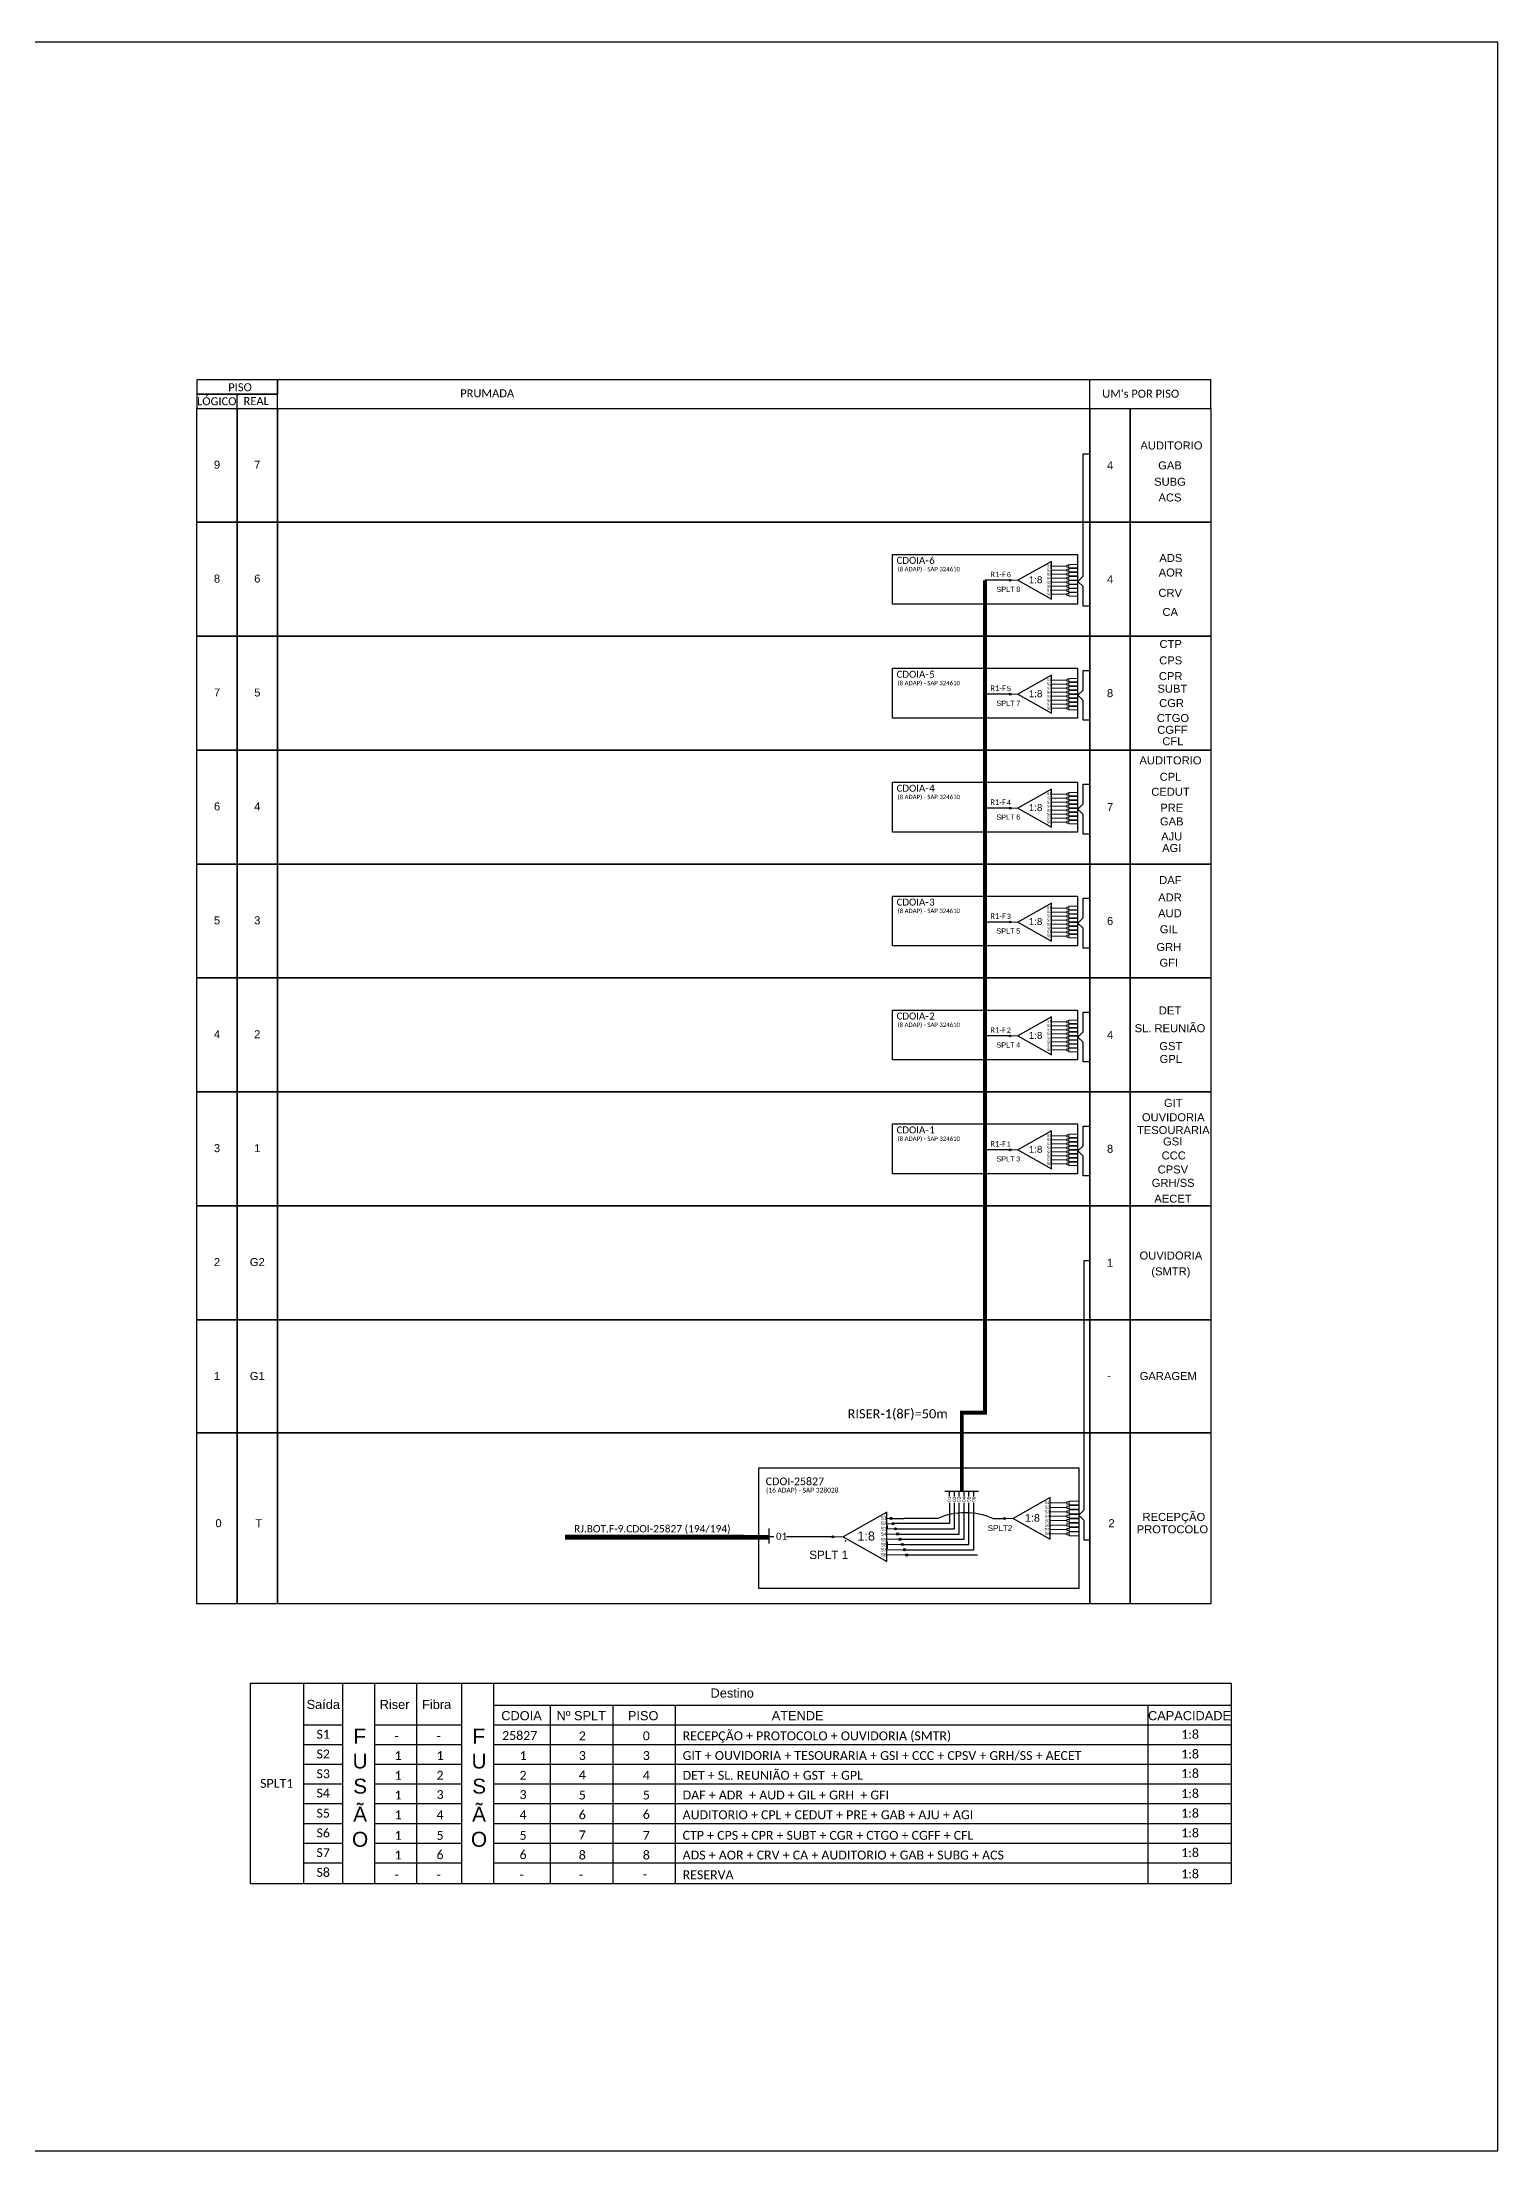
# Model space of a CAD drawing. Extents: x 848 to 2600, y 705 to 1299.
# Drawn here: x 2190 to 2600, y 705 to 1299 of the extents above; entities that cross this region are included whole.
import ezdxf
from ezdxf.enums import TextEntityAlignment as Align

# ---------------------------------------------------------------- set-up
doc = ezdxf.new("R2010")
doc.units = 0
doc.styles.add('ARIAL', font='arial.ttf')
doc.styles.get("Standard").update_dxf_attribs({"font": 'arial.ttf'})
doc.styles.add('WMF-Calibri0', font='calibri.ttf')
doc.linetypes.add('RESERVA', pattern='A,0.5,-0.15,["RESERVA",Standard,S=0.18,R=0,X=0,Y=-0.1],-1.3', length=1.95)

# ---------------------------------------------------------------- blocks, each defined once
blk = doc.blocks.new('SPLT_1-8_SC-APC')
at = {"color": 1}
blk.add_lwpolyline([(-7.37, -2.1), (-17.04, -7.55), (-7.37, -13), (-7.37, -2.1)], dxfattribs=at)
at = {"color": 3, "lineweight": 0}
for points in [[(-2.99, -3.51), (-7.37, -3.51)], [(-7.37, -4.66), (-2.99, -4.66)], [(-2.41, -3.02), (-2.41, -4)], [(-2.41, -3.02), (0, -3.02)], [(-2.41, -4), (0, -4)], [(-2.41, -4.17), (-2.41, -5.16)], [(-2.41, -4.17), (0, -4.17)], [(-2.41, -5.16), (0, -5.16)], [(-2.41, -5.32), (-2.41, -6.31)], [(-2.41, -5.32), (0, -5.32)], [(-7.37, -5.82), (-2.99, -5.82)], [(-7.37, -6.97), (-2.99, -6.97)], [(-7.37, -8.12), (-2.99, -8.12)], [(-7.37, -9.28), (-2.99, -9.28)], [(-7.37, -10.43), (-2.99, -10.43)], [(-2.41, -6.31), (0, -6.31)], [(-2.41, -6.48), (-2.41, -7.46)], [(-2.41, -6.48), (0, -6.48)], [(-2.41, -7.46), (0, -7.46)], [(-2.41, -7.63), (-2.41, -8.62)], [(-2.41, -7.63), (0, -7.63)], [(-2.41, -8.62), (0, -8.62)], [(-2.41, -8.78), (-2.41, -9.77)], [(-2.41, -8.78), (0, -8.78)], [(-2.41, -9.77), (0, -9.77)], [(-2.41, -9.94), (-2.41, -10.92)], [(-2.41, -9.94), (0, -9.94)], [(-2.41, -10.92), (0, -10.92)], [(-7.37, -11.58), (-2.99, -11.58)], [(-2.41, -11.09), (-2.41, -12.08)], [(-2.41, -11.09), (0, -11.09)], [(-2.41, -12.08), (0, -12.08)]]:
    blk.add_lwpolyline(points, dxfattribs=at)
for points in [[(-2.99, -3.22), (-2.41, -3.22), (-2.41, -3.8), (-2.99, -3.8)], [(-2.99, -4.38), (-2.41, -4.38), (-2.41, -4.95), (-2.99, -4.95)], [(-2.99, -5.53), (-2.41, -5.53), (-2.41, -6.1), (-2.99, -6.1)], [(-2.99, -6.68), (-2.41, -6.68), (-2.41, -7.26), (-2.99, -7.26)], [(-2.99, -7.84), (-2.41, -7.84), (-2.41, -8.41), (-2.99, -8.41)], [(-2.99, -8.99), (-2.41, -8.99), (-2.41, -9.56), (-2.99, -9.56)], [(-2.99, -10.14), (-2.41, -10.14), (-2.41, -10.72), (-2.99, -10.72)], [(-2.99, -11.3), (-2.41, -11.3), (-2.41, -11.87), (-2.99, -11.87)]]:
    blk.add_lwpolyline(points, close=True, dxfattribs=at)
at = {"color": 1, "lineweight": 0}
blk.add_lwpolyline([(-17.04, -7.55), (-19.26, -7.55)], dxfattribs=at)
at = {"color": 1, "style": 'ARIAL'}
for s, height, p in [('S1', 0.75, (-8.74, -3.78)), ('S2', 0.75, (-8.74, -4.97)), ('S3', 0.75, (-8.74, -6.18)), ('1:8', 2, (-13.91, -8.4)), ('S4', 0.75, (-8.74, -7.36)), ('S5', 0.75, (-8.74, -8.57)), ('S6', 0.75, (-8.74, -9.69)), ('S7', 0.75, (-8.74, -10.78)), ('S8', 0.75, (-8.74, -11.9))]:
    blk.add_text(s, height=height, dxfattribs=at).set_placement(p)
blk = doc.blocks.new('SPLT_1-8_DIV_DIR')
h = blk.add_hatch(color=3)
h.dxf.hatch_style = 1
edge = h.paths.add_edge_path()
edge.add_arc((12.77, 4.04), 0.242, 0, 360)
h = blk.add_hatch(color=3)
h.dxf.hatch_style = 1
edge = h.paths.add_edge_path()
edge.add_arc((13.27, 2.88), 0.242, 0, 360)
h = blk.add_hatch(color=3)
h.dxf.hatch_style = 1
edge = h.paths.add_edge_path()
edge.add_arc((13.77, 1.73), 0.242, 0, 360)
h = blk.add_hatch(color=3)
h.dxf.hatch_style = 1
edge = h.paths.add_edge_path()
edge.add_arc((14.27, 0.58), 0.242, 0, 360)
h = blk.add_hatch(color=3)
h.dxf.hatch_style = 1
edge = h.paths.add_edge_path()
edge.add_arc((14.77, -0.58), 0.242, 0, 360)
h = blk.add_hatch(color=3)
h.dxf.hatch_style = 1
edge = h.paths.add_edge_path()
edge.add_arc((15.27, -1.73), 0.242, 0, 360)
h = blk.add_hatch(color=3)
h.dxf.hatch_style = 1
edge = h.paths.add_edge_path()
edge.add_arc((15.77, -2.88), 0.242, 0, 360)
h = blk.add_hatch(color=3)
h.dxf.hatch_style = 1
edge = h.paths.add_edge_path()
edge.add_arc((16.27, -4.04), 0.242, 0, 360)
at = {"color": 1}
blk.add_lwpolyline([(11.89, 5.45), (2.22, 0), (11.89, -5.45), (11.89, 5.45)], dxfattribs=at)
at = {"color": 1, "lineweight": 0}
blk.add_lwpolyline([(2.22, 0), (0, 0)], dxfattribs=at)
at = {"color": 7, "lineweight": 0}
for points in [[(12.77, 4.04), (11.89, 4.04)], [(11.89, 2.88), (13.27, 2.88)], [(11.89, 1.73), (13.77, 1.73)], [(11.89, 0.58), (14.27, 0.58)], [(11.89, -0.58), (14.77, -0.58)], [(11.89, -1.73), (15.27, -1.73)], [(11.89, -2.88), (15.77, -2.88)], [(11.89, -4.04), (16.27, -4.04)]]:
    blk.add_lwpolyline(points, dxfattribs=at)
at = {"color": 3}
for centre in [(12.77, 4.04), (13.27, 2.88), (13.77, 1.73), (14.27, 0.58), (14.77, -0.58), (15.27, -1.73), (15.77, -2.88), (16.27, -4.04)]:
    blk.add_circle(centre, 0.242, dxfattribs=at)
at = {"color": 1, "style": 'ARIAL'}
for s, height, p in [('1:8', 2, (5.35, -0.85)), ('S1', 0.75, (10.52, 3.77)), ('S2', 0.75, (10.52, 2.58)), ('S3', 0.75, (10.52, 1.37)), ('S4', 0.75, (10.52, 0.19)), ('S5', 0.75, (10.52, -1.02)), ('S6', 0.75, (10.52, -2.14)), ('S7', 0.75, (10.52, -3.24)), ('S8', 0.75, (10.52, -4.36))]:
    blk.add_text(s, height=height, dxfattribs=at).set_placement(p)

msp = doc.modelspace()

# ---------------------------------------------------------------- hatches: boundary and pattern name
h = msp.add_hatch(color=3)
h.dxf.hatch_style = 1
edge = h.paths.add_edge_path()
edge.add_arc((2462.42, 1147.44), 0.251, 0, 360)
h = msp.add_hatch(color=3)
h.dxf.hatch_style = 1
edge = h.paths.add_edge_path()
edge.add_arc((2462.42, 1115.35), 0.251, 0, 360)
h = msp.add_hatch(color=3)
h.dxf.hatch_style = 1
edge = h.paths.add_edge_path()
edge.add_arc((2462.42, 1083.26), 0.251, 0, 360)
h = msp.add_hatch(color=3)
h.dxf.hatch_style = 1
edge = h.paths.add_edge_path()
edge.add_arc((2462.42, 1051.17), 0.251, 0, 360)
h = msp.add_hatch(color=3)
h.dxf.hatch_style = 1
edge = h.paths.add_edge_path()
edge.add_arc((2462.42, 1019.08), 0.251, 0, 360)
h = msp.add_hatch(color=3)
h.dxf.hatch_style = 1
edge = h.paths.add_edge_path()
edge.add_arc((2462.42, 986.99), 0.251, 0, 360)
h = msp.add_hatch(color=3)
h.dxf.hatch_style = 1
edge = h.paths.add_edge_path()
edge.add_arc((2460.82, 883.17), 0.276, 0, 360)
h = msp.add_hatch(color=3)
h.dxf.hatch_style = 1
edge = h.paths.add_edge_path()
edge.add_arc((2412.47, 878.02), 0.276, 0, 360)

# ---------------------------------------------------------------- linework, layer by layer
at = {"color": 3}
msp.add_line((2428.81, 883.17), (2432.47, 883.17), dxfattribs=at)
at = {"color": 7}
for p, q in [((2248.31, 836.78), (2524.69, 836.78)), ((2248.31, 780.2), (2248.31, 836.78)), ((2263.24, 836.78), (2263.24, 780.2)), ((2274.27, 836.78), (2274.27, 780.2)), ((2283.34, 780.2), (2283.34, 836.78)), ((2295.17, 836.78), (2295.17, 780.2)), ((2307.79, 836.78), (2307.79, 780.2)), ((2316.86, 836.78), (2316.86, 780.2)), ((2524.69, 836.78), (2524.69, 780.2)), ((2316.86, 830.61), (2524.69, 830.61)), ((2332.83, 830.61), (2332.83, 780.2)), ((2350.43, 830.61), (2350.43, 780.2)), ((2368, 830.61), (2368, 780.2)), ((2501.18, 830.61), (2501.18, 780.2)), ((2263.24, 825.05), (2274.27, 825.05)), ((2283.34, 825.05), (2307.79, 825.05)), ((2316.86, 825.05), (2524.69, 825.05)), ((2263.24, 819.49), (2274.27, 819.49)), ((2263.24, 813.94), (2274.27, 813.94)), ((2283.34, 819.49), (2307.79, 819.49)), ((2283.34, 813.94), (2307.79, 813.94)), ((2316.86, 819.49), (2524.69, 819.49)), ((2316.86, 813.94), (2524.69, 813.94)), ((2263.24, 808.38), (2274.27, 808.38)), ((2283.34, 808.38), (2307.79, 808.38)), ((2316.86, 808.38), (2524.69, 808.38)), ((2263.24, 802.83), (2274.27, 802.83)), ((2283.34, 802.83), (2307.79, 802.83)), ((2316.86, 802.83), (2524.69, 802.83)), ((2263.24, 797.27), (2274.27, 797.27)), ((2283.34, 797.27), (2307.79, 797.27)), ((2316.86, 797.27), (2524.69, 797.27)), ((2263.24, 791.72), (2274.27, 791.72)), ((2283.34, 791.72), (2307.79, 791.72)), ((2316.86, 791.72), (2524.69, 791.72)), ((2263.24, 786.16), (2274.27, 786.16)), ((2283.34, 786.16), (2307.79, 786.16)), ((2316.86, 786.16), (2524.69, 786.16)), ((2524.69, 780.2), (2248.31, 780.2))]:
    msp.add_line(p, q, dxfattribs=at)
for points in [[(1761.25, 705.02), (2599.81, 705.02), (2599.81, 1299.02), (1761.25, 1299.02), (1761.25, 705.02)], [(2244.59, 1195.87), (2244.59, 1199.9)], [(2255.93, 1195.87), (2518.93, 1195.87), (2518.93, 1203.93), (2255.93, 1203.93), (2255.93, 1203.93), (2255.93, 1199.9)], [(2484.87, 1195.87), (2484.87, 1203.93)], [(2427.74, 881.14), (2427.74, 880.27)]]:
    msp.add_lwpolyline(points)
for points in [[(2233.25, 1199.9), (2255.93, 1199.9), (2255.93, 1203.93), (2233.25, 1203.93)], [(2233.25, 1195.87), (2255.93, 1195.87), (2255.93, 1199.9), (2233.25, 1199.9)]]:
    msp.add_lwpolyline(points, close=True)
for points in [[(2233.25, 1195.87), (2244.59, 1195.87), (2244.59, 1163.78), (2233.25, 1163.78)], [(2244.59, 1195.87), (2255.93, 1195.87), (2255.93, 1163.78), (2244.59, 1163.78)], [(2255.93, 1195.87), (2484.87, 1195.87), (2484.87, 1163.78), (2255.93, 1163.78)], [(2484.87, 1195.87), (2496.22, 1195.87), (2496.22, 1163.78), (2484.87, 1163.78)], [(2496.22, 1195.87), (2518.9, 1195.87), (2518.9, 1163.78), (2496.22, 1163.78)], [(2233.25, 1163.78), (2244.59, 1163.78), (2244.59, 1131.69), (2233.25, 1131.69)], [(2244.59, 1163.78), (2255.93, 1163.78), (2255.93, 1131.69), (2244.59, 1131.69)], [(2255.93, 1163.78), (2484.87, 1163.78), (2484.87, 1131.69), (2255.93, 1131.69)], [(2484.87, 1163.78), (2496.22, 1163.78), (2496.22, 1131.69), (2484.87, 1131.69)], [(2496.22, 1163.78), (2518.9, 1163.78), (2518.9, 1131.69), (2496.22, 1131.69)], [(2233.25, 1131.69), (2244.59, 1131.69), (2244.59, 1099.6), (2233.25, 1099.6)], [(2244.59, 1131.69), (2255.93, 1131.69), (2255.93, 1099.6), (2244.59, 1099.6)], [(2255.93, 1131.69), (2484.87, 1131.69), (2484.87, 1099.6), (2255.93, 1099.6)], [(2484.87, 1131.69), (2496.22, 1131.69), (2496.22, 1099.6), (2484.87, 1099.6)], [(2496.22, 1131.69), (2518.9, 1131.69), (2518.9, 1099.6), (2496.22, 1099.6)], [(2233.25, 1099.6), (2244.59, 1099.6), (2244.59, 1067.51), (2233.25, 1067.51)], [(2244.59, 1099.6), (2255.93, 1099.6), (2255.93, 1067.51), (2244.59, 1067.51)], [(2255.93, 1099.6), (2484.87, 1099.6), (2484.87, 1067.51), (2255.93, 1067.51)], [(2484.87, 1099.6), (2496.22, 1099.6), (2496.22, 1067.51), (2484.87, 1067.51)], [(2496.22, 1099.6), (2518.9, 1099.6), (2518.9, 1067.51), (2496.22, 1067.51)], [(2233.25, 1067.51), (2244.59, 1067.51), (2244.59, 1035.42), (2233.25, 1035.42)], [(2244.59, 1067.51), (2255.93, 1067.51), (2255.93, 1035.42), (2244.59, 1035.42)], [(2255.93, 1067.51), (2484.87, 1067.51), (2484.87, 1035.42), (2255.93, 1035.42)], [(2484.87, 1067.51), (2496.22, 1067.51), (2496.22, 1035.42), (2484.87, 1035.42)], [(2496.22, 1067.51), (2518.9, 1067.51), (2518.9, 1035.42), (2496.22, 1035.42)], [(2233.25, 1035.42), (2244.59, 1035.42), (2244.59, 1003.33), (2233.25, 1003.33)], [(2244.59, 1035.42), (2255.93, 1035.42), (2255.93, 1003.33), (2244.59, 1003.33)], [(2255.93, 1035.42), (2484.87, 1035.42), (2484.87, 1003.33), (2255.93, 1003.33)], [(2484.87, 1035.42), (2496.22, 1035.42), (2496.22, 1003.33), (2484.87, 1003.33)], [(2496.22, 1035.42), (2518.9, 1035.42), (2518.9, 1003.33), (2496.22, 1003.33)], [(2233.25, 1003.33), (2244.59, 1003.33), (2244.59, 971.24), (2233.25, 971.24)], [(2244.59, 1003.33), (2255.93, 1003.33), (2255.93, 971.24), (2244.59, 971.24)], [(2255.93, 1003.33), (2484.87, 1003.33), (2484.87, 971.24), (2255.93, 971.24)], [(2484.87, 1003.33), (2496.22, 1003.33), (2496.22, 971.24), (2484.87, 971.24)], [(2496.22, 1003.33), (2518.9, 1003.33), (2518.9, 971.24), (2496.22, 971.24)], [(2233.25, 971.24), (2244.59, 971.24), (2244.59, 939.15), (2233.25, 939.15)], [(2244.59, 971.24), (2255.93, 971.24), (2255.93, 939.15), (2244.59, 939.15)], [(2255.93, 971.24), (2484.87, 971.24), (2484.87, 939.15), (2255.93, 939.15)], [(2484.87, 971.24), (2496.22, 971.24), (2496.22, 939.15), (2484.87, 939.15)], [(2496.22, 971.24), (2518.9, 971.24), (2518.9, 939.15), (2496.22, 939.15)], [(2233.25, 939.15), (2244.59, 939.15), (2244.59, 907.25), (2233.25, 907.25)], [(2244.59, 939.15), (2255.93, 939.15), (2255.93, 907.25), (2244.59, 907.25)], [(2255.93, 939.15), (2484.87, 939.15), (2484.87, 907.25), (2255.93, 907.25)], [(2484.87, 939.15), (2496.22, 939.15), (2496.22, 907.25), (2484.87, 907.25)], [(2496.22, 939.15), (2518.9, 939.15), (2518.9, 907.25), (2496.22, 907.25)], [(2233.25, 907.25), (2244.59, 907.25), (2244.59, 859.12), (2233.25, 859.12)], [(2244.59, 907.25), (2255.93, 907.25), (2255.93, 859.12), (2244.59, 859.12)], [(2255.93, 907.25), (2484.87, 907.25), (2484.87, 859.12), (2255.93, 859.12)], [(2484.87, 907.25), (2496.22, 907.25), (2496.22, 859.12), (2484.87, 859.12)], [(2496.22, 907.25), (2518.9, 907.25), (2518.9, 859.12), (2496.22, 859.12)]]:
    msp.add_lwpolyline(points, close=True, dxfattribs=at)
at = {"color": 3}
for points in [[(2484.87, 1140.11), (2482.97, 1140.11), (2482.97, 1145.66), (2481.44, 1147.14), (2482.97, 1148.62), (2482.97, 1183.02), (2484.87, 1183.02)], [(2484.87, 1108.02), (2482.97, 1108.02), (2482.97, 1113.57), (2481.44, 1115.05), (2482.97, 1116.53), (2482.97, 1122.06), (2484.87, 1122.06)], [(2484.87, 1075.94), (2482.97, 1075.94), (2482.97, 1081.48), (2481.44, 1082.96), (2482.97, 1084.44), (2482.97, 1089.97), (2484.87, 1089.97)], [(2484.87, 1043.85), (2482.97, 1043.85), (2482.97, 1049.4), (2481.44, 1050.87), (2482.97, 1052.35), (2482.97, 1057.88), (2484.87, 1057.88)], [(2484.87, 1011.76), (2482.97, 1011.76), (2482.97, 1017.31), (2481.44, 1018.78), (2482.97, 1020.26), (2482.97, 1025.79), (2484.87, 1025.79)], [(2484.87, 979.67), (2482.97, 979.67), (2482.97, 985.22), (2481.44, 986.7), (2482.97, 988.17), (2482.97, 993.7), (2484.87, 993.7)], [(2484.88, 877.04), (2483.26, 877.04), (2483.26, 882.59), (2481.72, 884.07), (2483.26, 885.55), (2483.26, 955.8), (2484.87, 955.8)], [(2442.01, 883.17), (2432.47, 883.17)], [(2457.48, 883.17), (2460.82, 883.17)], [(2395.82, 878.02), (2394.5, 878.02)], [(2412.47, 878.02), (2399.41, 878.02)]]:
    msp.add_lwpolyline(points, dxfattribs=at)
at = {"color": 1}
for points in [[(2429.26, 1154.74), (2481.33, 1154.74), (2481.33, 1140.7), (2429.26, 1140.7)], [(2429.26, 1122.65), (2481.33, 1122.65), (2481.33, 1108.61), (2429.26, 1108.61)], [(2429.26, 1090.56), (2481.33, 1090.56), (2481.33, 1076.53), (2429.26, 1076.53)], [(2429.26, 1058.47), (2481.33, 1058.47), (2481.33, 1044.44), (2429.26, 1044.44)], [(2429.26, 1026.38), (2481.33, 1026.38), (2481.33, 1012.35), (2429.26, 1012.35)], [(2429.26, 994.29), (2481.33, 994.29), (2481.33, 980.26), (2429.26, 980.26)], [(2481.72, 863.42), (2391.54, 863.42), (2391.54, 897.45), (2481.72, 897.45)]]:
    msp.add_lwpolyline(points, close=True, dxfattribs=at)
at = {"color": 5, "const_width": 1.08}
msp.add_lwpolyline([(2448.76, 890.86), (2448.76, 912.98), (2455.31, 912.98), (2455.31, 1147.44)], dxfattribs=at)
at = {"color": 5}
for points in [[(2462.42, 1147.44), (2455.31, 1147.44)], [(2462.42, 1115.35), (2455.31, 1115.35)], [(2462.42, 1083.26), (2455.31, 1083.26)], [(2462.42, 1051.17), (2455.31, 1051.17)], [(2462.42, 1019.08), (2455.31, 1019.08)], [(2462.42, 986.99), (2455.31, 986.99)], [(2445.32, 887.57), (2445.32, 881.7), (2429.44, 881.7)], [(2430.08, 880.23), (2446.72, 880.23), (2446.72, 887.57)], [(2430.72, 878.76), (2448.05, 878.76), (2448.05, 887.57)], [(2431.35, 877.29), (2449.47, 877.29), (2449.47, 887.57)], [(2431.99, 875.82), (2450.78, 875.82), (2450.78, 887.57)], [(2432.63, 874.35), (2452.18, 874.35), (2452.18, 887.57)], [(2443.98, 890.86), (2453.51, 890.86)], [(2445.32, 889.38), (2445.32, 890.86)], [(2446.72, 889.38), (2446.72, 890.86)], [(2448.05, 889.38), (2448.05, 890.86)], [(2449.47, 889.38), (2449.47, 890.86)], [(2450.78, 889.38), (2450.78, 890.86)], [(2452.18, 889.38), (2452.18, 890.86)], [(2428.5, 883.21), (2428.5, 883.21)]]:
    msp.add_lwpolyline(points, dxfattribs=at)
at = {"color": 1}
for points in [[(2394.5, 876.06), (2394.5, 880.34)], [(2427.74, 876.59), (2427.74, 874.56)]]:
    msp.add_lwpolyline(points, dxfattribs=at)
at = {"color": 1, "const_width": 1.33}
msp.add_lwpolyline([(2336.95, 877.89), (2394.5, 877.88)], dxfattribs=at)
at = {"color": 8, "linetype": 'RESERVA', "ltscale": 4}
msp.add_lwpolyline([(2433.26, 872.88), (2453.16, 872.88)], dxfattribs=at)
at = {"color": 3}
for centre, radius in [((2462.42, 1147.44), 0.251), ((2462.42, 1115.35), 0.251), ((2462.42, 1083.26), 0.251), ((2462.42, 1051.17), 0.251), ((2462.42, 1019.08), 0.251), ((2462.42, 986.99), 0.251), ((2460.82, 883.17), 0.276), ((2412.47, 878.02), 0.276)]:
    msp.add_circle(centre, radius, dxfattribs=at)
msp.add_arc((2449.75, 864.98), 19.77, 66.96806, 113.03194, dxfattribs=at)
at = {"color": 7}
for p in [(2233.25, 1163.78), (2233.25, 1131.69), (2233.25, 1099.6), (2233.25, 1067.51), (2233.25, 1035.42), (2233.25, 1003.33), (2233.25, 971.24), (2233.25, 939.15), (2233.25, 907.25)]:
    msp.add_point(p, dxfattribs=at)
msp.add_point((2416.03, 876.86))

# ---------------------------------------------------------------- block references
at = {"color": 3}
for p, xscale, yscale, zscale in [((2481.3, 1154.83), 0.9800000000000182, 0.9800000000000182, 0.9799999999999999), ((2481.3, 1122.74), 0.9800000000000182, 0.9800000000000182, 0.9799999999999999), ((2481.3, 1090.65), 0.9800000000000182, 0.9800000000000182, 0.9799999999999999), ((2481.3, 1058.56), 0.9800000000000182, 0.9800000000000182, 0.9799999999999999), ((2481.3, 1026.48), 0.9800000000000182, 0.9800000000000182, 0.9799999999999999), ((2481.3, 994.39), 0.9800000000000182, 0.9800000000000182, 0.9799999999999999), ((2481.58, 891.3), 1.077999999999975, 1.077999999999975, 1.078)]:
    msp.add_blockref('SPLT_1-8_SC-APC', p, dxfattribs=dict(at, xscale=xscale, yscale=yscale, zscale=zscale))
at = {"xscale": 1.273999999999887, "yscale": 1.274000000000001, "zscale": 1.274}
msp.add_blockref('SPLT_1-8_DIV_DIR', (2412.54, 878.02), dxfattribs=at)

# ---------------------------------------------------------------- texts
at = {"style": 'WMF-Calibri0'}
for s, height, p in [('     PISO', 2.254, (2238.11, 1200.69)), ('PRUMADA', 2.254, (2307.44, 1198.98)), ("UM's POR PISO", 2.254, (2488.33, 1198.87)), ('  LÓGICO', 2.254, (2231.7, 1196.74)), ('    REAL', 2.254, (2243.22, 1196.79)), ('01', 1.96, (2396.42, 877.16))]:
    msp.add_text(s, height=height, dxfattribs=at).set_placement(p)
at = {"style": 'ARIAL'}
for s, p in [('AUDITORIO', (2507.85, 1185.41)), ('SUBG', (2507.44, 1175.2)), ('GAB', (2507.44, 1179.81)), ('ACS', (2507.44, 1170.77)), ('ADS', (2507.66, 1153.72)), ('AOR', (2507.66, 1149.63)), ('CRV', (2507.5, 1143.9)), ('CA', (2507.5, 1138.51)), ('CTP', (2507.63, 1129.5)), ('CPS', (2507.63, 1124.88)), ('SUBT', (2508.1, 1116.92)), ('CPR', (2507.63, 1120.45)), ('CGR', (2507.88, 1112.85)), ('CTGO', (2508.27, 1108.65)), ('CGFF', (2508.13, 1105.32)), ('CFL', (2508.25, 1102.1)), ('AUDITORIO', (2507.58, 1096.71)), ('CPL', (2507.58, 1092.09)), ('CEDUT', (2507.58, 1087.86)), ('PRE', (2507.93, 1083.37)), ('GAB', (2507.93, 1079.52)), ('AJU', (2507.93, 1075.29)), ('AGI', (2507.93, 1072.02)), ('DAF', (2507.53, 1062.99)), ('ADR', (2507.43, 1058.1)), ('AUD', (2507.41, 1053.65)), ('GIL', (2507.1, 1049.13)), ('GRH', (2507.1, 1044.13)), ('GFI', (2507.1, 1039.71)), ('SL. REUNIÃO', (2507.44, 1021.26)), ('DET', (2507.44, 1026.26)), ('GST', (2507.66, 1016.22)), ('GPL', (2507.66, 1012.59)), ('GIT', (2508.36, 1000.22)), ('TESOURARIA', (2508.36, 992.57)), ('OUVIDORIA', (2508.36, 996.18)), ('CCC', (2508.49, 985.41)), ('GSI', (2508.19, 989.36)), ('CPSV', (2508.25, 981.47)), ('GRH/SS', (2508.32, 977.7)), ('AECET', (2508.28, 973.24)), ('OUVIDORIA', (2507.69, 957.22)), ('(SMTR)', (2507.69, 952.77)), ('GARAGEM', (2506.95, 923.28)), ('RECEPÇÃO', (2508.53, 883.59)), ('PROTOCOLO', (2508.12, 880.1))]:
    msp.add_text(s, height=2.254, dxfattribs=at).set_placement(p, align=Align.MIDDLE_CENTER)
at = {"color": 7, "style": 'ARIAL'}
for s, height, p in [('9', 2.25, (2238.92, 1180)), ('7', 2.25, (2250.26, 1180)), ('4', 2.25, (2490.55, 1179.82)), ('8', 2.25, (2238.92, 1147.92)), ('6', 2.25, (2250.26, 1147.92)), ('4', 2.25, (2490.55, 1147.73)), ('7', 2.25, (2238.92, 1115.83)), ('5', 2.25, (2250.26, 1115.83)), ('8', 2.25, (2490.55, 1115.64)), ('6', 2.25, (2238.92, 1083.74)), ('4', 2.25, (2250.26, 1083.74)), ('7', 2.25, (2490.55, 1083.55)), ('5', 2.25, (2238.92, 1051.65)), ('3', 2.25, (2250.26, 1051.65)), ('6', 2.25, (2490.55, 1051.47)), ('4', 2.25, (2238.92, 1019.56)), ('2', 2.25, (2250.26, 1019.56)), ('4', 2.25, (2490.55, 1019.38)), ('3', 2.25, (2238.92, 987.47)), ('1', 2.25, (2250.26, 987.47)), ('8', 2.25, (2490.55, 987.29)), ('2', 2.25, (2238.92, 955.38)), ('G2', 2.254, (2250.26, 955.38)), ('1', 2.25, (2490.55, 955.2)), ('1', 2.25, (2238.92, 923.29)), ('G1', 2.254, (2250.26, 923.29)), ('-', 2.25, (2490.3, 923.36)), ('0', 2.25, (2239.34, 881.83)), ('T', 2.25, (2250.68, 881.83)), ('2', 2.25, (2490.96, 881.83)), ('Saída', 2.576, (2268.86, 830.77)), ('Riser', 2.576, (2288.96, 830.77)), ('Fibra', 2.576, (2300.8, 830.77)), ('Destino', 2.576, (2384.08, 833.98)), ('CDOIA', 2.576, (2324.71, 827.61)), ('Nº SPLT', 2.576, (2341.55, 827.61)), ('PISO', 2.576, (2359, 827.61)), ('ATENDE', 2.576, (2402.52, 827.61)), ('CAPACIDADE', 2.576, (2512.94, 827.61))]:
    msp.add_text(s, height=height, dxfattribs=at).set_placement(p, align=Align.MIDDLE_CENTER)
at = {"color": 1, "style": 'WMF-Calibri0'}
for s, height, p in [('CDOIA-', 1.96, (2430.41, 1152.07)), ('6', 1.96, (2439.6, 1152.07)), ('CDOIA-', 1.96, (2430.41, 1119.98)), ('5', 1.96, (2439.6, 1119.98)), ('CDOIA-', 1.96, (2430.41, 1087.89)), ('4', 1.96, (2439.6, 1087.89)), ('CDOIA-', 1.96, (2430.41, 1055.8)), ('3', 1.96, (2439.6, 1055.8)), ('CDOIA-', 1.96, (2430.41, 1023.71)), ('2', 1.96, (2439.6, 1023.71)), ('CDOIA-', 1.96, (2430.41, 991.63)), ('1', 1.96, (2439.6, 991.63)), ('CDOI-25827', 2.156, (2393.52, 892.53)), ('RJ.BOT.F-9.CDOI-25827 (194/194)', 2.058, (2339.52, 879.22))]:
    msp.add_text(s, height=height, dxfattribs=at).set_placement(p)
for s, height, p in [('(8 ADAP) - SAP 324610', 1.225, (2439.47, 1149.96)), ('(8 ADAP) - SAP 324610', 1.225, (2439.47, 1117.88)), ('(8 ADAP) - SAP 324610', 1.225, (2439.47, 1085.79)), ('(8 ADAP) - SAP 324610', 1.225, (2439.47, 1053.7)), ('(8 ADAP) - SAP 324610', 1.225, (2439.47, 1021.61)), ('(8 ADAP) - SAP 324610', 1.225, (2439.47, 989.52)), ('(16 ADAP) - SAP 328028', 1.3475, (2403.82, 890.45))]:
    msp.add_text(s, height=height, dxfattribs=at).set_placement(p, align=Align.CENTER)
at = {"color": 5, "style": 'WMF-Calibri0'}
for s, height, p in [('R1-F', 1.568, (2456.79, 1148.34)), ('R1-F', 1.568, (2456.79, 1116.25)), ('R1-F', 1.568, (2456.79, 1084.16)), ('R1-F', 1.568, (2456.79, 1052.07)), ('R1-F', 1.568, (2456.79, 1019.98)), ('R1-F', 1.568, (2456.79, 987.9)), ('RISER-1(8F)=50m', 2.5928, (2416.59, 911.35))]:
    msp.add_text(s, height=height, dxfattribs=at).set_placement(p)
at = {"color": 5, "style": 'ARIAL'}
for s, p in [('6', (2462.05, 1148.31)), ('5', (2462.05, 1116.22)), ('4', (2462.05, 1084.13)), ('3', (2462.05, 1052.04)), ('2', (2462.05, 1019.95)), ('1', (2462.05, 987.86))]:
    msp.add_text(s, height=1.47, dxfattribs=at).set_placement(p, align=Align.CENTER)
at = {"color": 7, "style": 'ARIAL'}
for s, p in [('SPLT', (2461.08, 1144.16)), ('8', (2464.68, 1144.16)), ('SPLT', (2461.08, 1112.07)), ('7', (2464.68, 1112.07)), ('SPLT', (2461.08, 1079.98)), ('6', (2464.68, 1079.98)), ('SPLT', (2461.08, 1047.9)), ('5', (2464.68, 1047.9)), ('SPLT', (2461.08, 1015.81)), ('4', (2464.68, 1015.81)), ('SPLT', (2461.08, 983.72)), ('3', (2464.68, 983.72))]:
    msp.add_text(s, height=1.47, dxfattribs=at).set_placement(p, align=Align.CENTER)
at = {"style": 'ARIAL'}
for s, p in [('01', (2445.28, 888.55)), ('02', (2446.68, 888.55)), ('03', (2448.01, 888.55)), ('04', (2449.43, 888.55)), ('05', (2450.74, 888.55)), ('06', (2452.14, 888.55))]:
    msp.add_text(s, height=0.972, rotation=90, dxfattribs=at).set_placement(p, align=Align.MIDDLE_CENTER)
msp.add_text('SPLT2', height=1.617, dxfattribs=at).set_placement((2459.53, 879.64), align=Align.CENTER)
at = {"color": 7}
for s, height, style, p in [('SPLT 1', 2.352, 'ARIAL', (2405.79, 871.74)), ('-', 2.51, 'WMF-Calibri0', (2288.93, 820.67)), ('-', 2.51, 'WMF-Calibri0', (2300.77, 820.67)), ('25827', 2.51, 'WMF-Calibri0', (2319.25, 820.76)), ('2', 2.51, 'WMF-Calibri0', (2340.85, 820.67)), ('0', 2.51, 'WMF-Calibri0', (2358.89, 820.67)), ('RECEPÇÃO + PROTOCOLO + OUVIDORIA (SMTR)', 2.5098, 'WMF-Calibri0', (2370.11, 820.67)), ('1', 2.51, 'WMF-Calibri0', (2288.93, 815.11)), ('1', 2.51, 'WMF-Calibri0', (2300.77, 815.11)), ('1', 2.51, 'WMF-Calibri0', (2324.16, 815.11)), ('3', 2.51, 'WMF-Calibri0', (2340.85, 815.11)), ('3', 2.51, 'WMF-Calibri0', (2358.89, 815.11)), ('GIT + OUVIDORIA + TESOURARIA + GSI + CCC + CPSV + GRH/SS + AECET', 2.5098, 'WMF-Calibri0', (2370.11, 815.11)), ('1', 2.51, 'WMF-Calibri0', (2288.93, 809.55)), ('2', 2.51, 'WMF-Calibri0', (2300.77, 809.55)), ('2', 2.51, 'WMF-Calibri0', (2324.16, 809.55)), ('4', 2.51, 'WMF-Calibri0', (2340.85, 809.66)), ('4', 2.51, 'WMF-Calibri0', (2358.89, 809.55)), ('DET + SL. REUNIÃO + GST  + GPL ', 2.5098, 'WMF-Calibri0', (2370.11, 809.55)), ('1', 2.51, 'WMF-Calibri0', (2288.93, 804)), ('3', 2.51, 'WMF-Calibri0', (2300.77, 804.11)), ('3', 2.51, 'WMF-Calibri0', (2324.16, 804.11)), ('5', 2.51, 'WMF-Calibri0', (2340.85, 804)), ('5', 2.51, 'WMF-Calibri0', (2358.89, 804)), ('DAF + ADR  + AUD + GIL + GRH  + GFI', 2.5098, 'WMF-Calibri0', (2370.11, 804)), ('1', 2.51, 'WMF-Calibri0', (2288.93, 798.44)), ('4', 2.51, 'WMF-Calibri0', (2300.77, 798.44)), ('4', 2.51, 'WMF-Calibri0', (2324.16, 798.44)), ('6', 2.51, 'WMF-Calibri0', (2340.85, 798.44)), ('6', 2.51, 'WMF-Calibri0', (2358.89, 798.55)), ('AUDITORIO + CPL + CEDUT + PRE + GAB + AJU + AGI', 2.5098, 'WMF-Calibri0', (2370.11, 798.44)), ('1', 2.51, 'WMF-Calibri0', (2288.93, 792.64)), ('5', 2.51, 'WMF-Calibri0', (2300.77, 792.64)), ('5', 2.51, 'WMF-Calibri0', (2324.16, 792.64)), ('7', 2.51, 'WMF-Calibri0', (2340.85, 792.75)), ('7', 2.51, 'WMF-Calibri0', (2358.89, 792.64)), ('CTP + CPS + CPR + SUBT + CGR + CTGO + CGFF + CFL', 2.5098, 'WMF-Calibri0', (2370.11, 792.64)), ('1', 2.51, 'WMF-Calibri0', (2288.93, 787.09)), ('6', 2.51, 'WMF-Calibri0', (2300.77, 787.2)), ('6', 2.51, 'WMF-Calibri0', (2324.16, 787.2)), ('8', 2.51, 'WMF-Calibri0', (2340.85, 787.09)), ('8', 2.51, 'WMF-Calibri0', (2358.89, 787.09)), ('ADS + AOR + CRV + CA + AUDITORIO + GAB + SUBG + ACS', 2.5098, 'WMF-Calibri0', (2370.11, 787.09)), ('-', 2.51, 'WMF-Calibri0', (2288.93, 781.53)), ('-', 2.51, 'WMF-Calibri0', (2300.77, 781.53)), ('-', 2.51, 'WMF-Calibri0', (2324.16, 781.53)), ('-', 2.51, 'WMF-Calibri0', (2340.85, 781.53)), ('-', 2.51, 'WMF-Calibri0', (2358.89, 781.64)), ('RESERVA', 2.51, 'WMF-Calibri0', (2370.11, 781.53))]:
    msp.add_text(s, height=height, dxfattribs=dict(at, style=style)).set_placement(p)
at = {"color": 7, "linetype": 'Continuous', "style": 'ARIAL'}
for s, p in [('F', (2277.34, 819.73)), ('F', (2310.85, 819.73)), ('U', (2277.12, 812.73)), ('U', (2310.64, 812.73)), ('S', (2277.3, 805.65)), ('S', (2310.82, 805.65)), ('Ã', (2277.28, 797.75)), ('Ã', (2310.79, 797.75)), ('O', (2276.95, 790.68)), ('O', (2310.46, 790.68))]:
    msp.add_text(s, height=4.2, dxfattribs=at).set_placement(p)
at = {"color": 7, "lineweight": 0, "style": 'WMF-Calibri0', "flags": 8}
for tag, p, s in [('S1', (2266.94, 821.11), 'S1'), ('1:8', (2510.58, 821.11), '1:8'), ('S2', (2266.94, 815.55), 'S2'), ('1:8', (2510.58, 815.55), '1:8'), ('SPLT1', (2251.06, 807.28), 'XX'), ('S3', (2266.94, 809.99), 'S3'), ('1:8', (2510.58, 810.1), '1:8'), ('S4', (2266.94, 804.55), 'S4'), ('1:8', (2510.58, 804.44), '1:8'), ('S5', (2266.94, 798.88), 'S5'), ('S6', (2266.94, 793.33), 'S6'), ('1:8', (2510.58, 798.88), '1:8'), ('1:8', (2510.58, 793.33), '1:8'), ('S7', (2266.94, 787.77), 'S7'), ('1:8', (2510.58, 787.77), '1:8'), ('S8', (2266.94, 782.21), 'S8'), ('1:8', (2510.58, 781.81), '1:8')]:
    msp.add_attdef(tag, p, s, height=2.51, dxfattribs=at)

doc.saveas('drawing.dxf')
